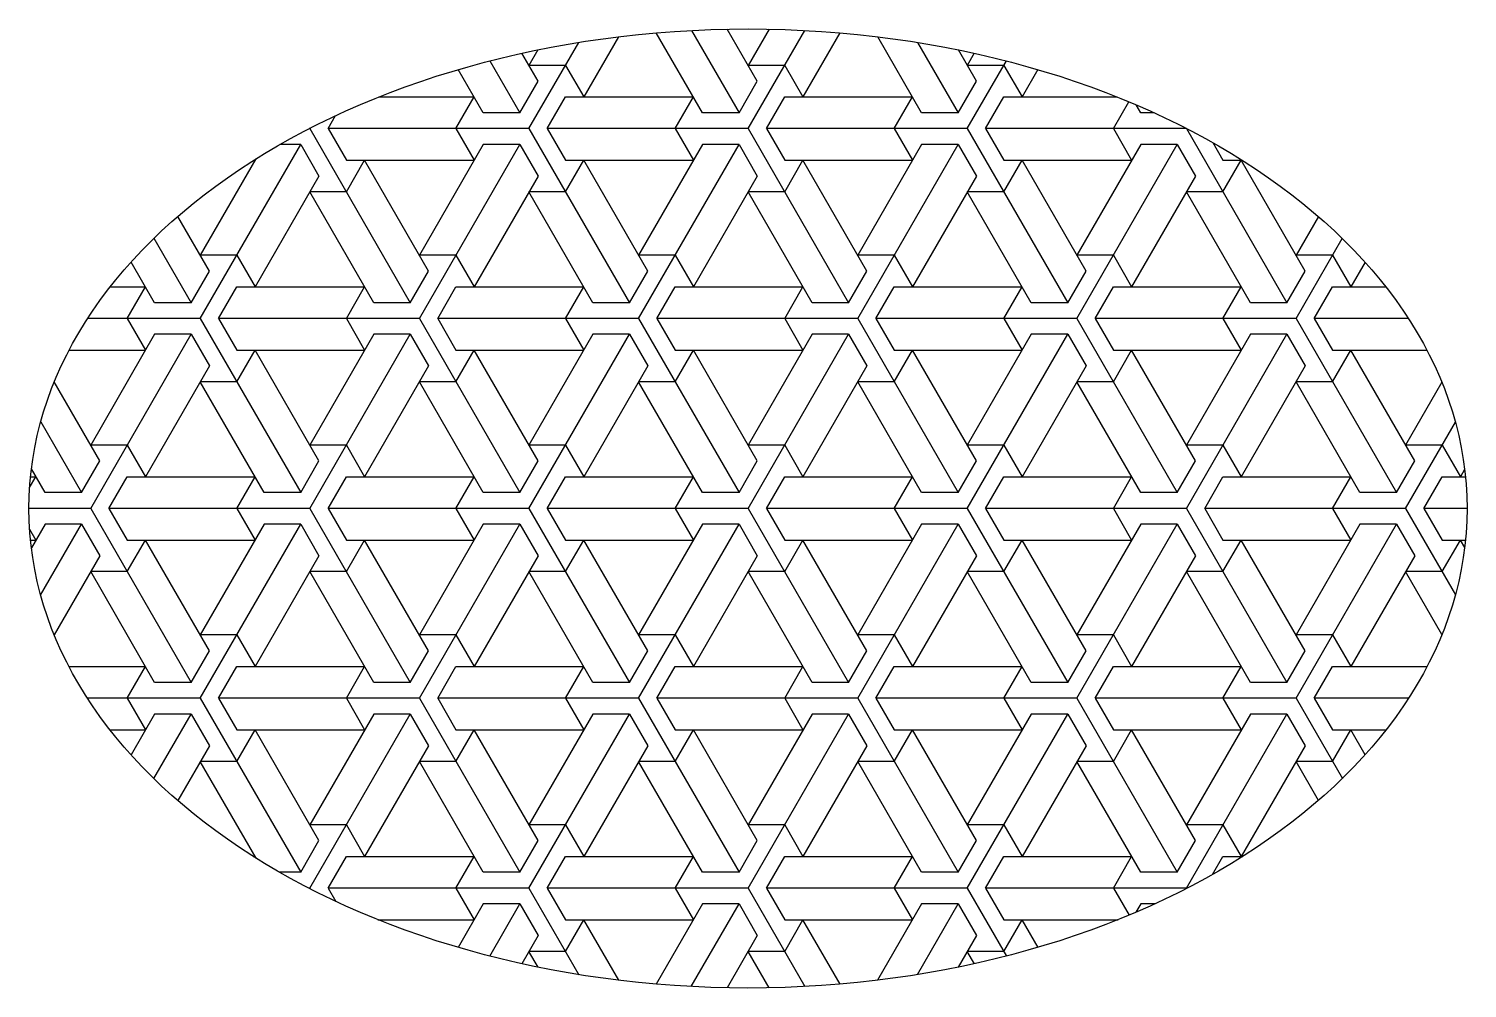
# Model space of a CAD drawing. Header units: millimetres. Extents: x -30 to 30, y -20 to 20.
import ezdxf

# ---------------------------------------------------------------- set-up
doc = ezdxf.new("R2010")
doc.units = ezdxf.units.MM
doc.layers.get('0').update_dxf_attribs({"lineweight": 25, "true_color": 0xffffff})

msp = doc.modelspace()

# ---------------------------------------------------------------- hatches: boundary and pattern name
h = msp.add_hatch()
h.set_pattern_fill('ESCHER', color=256, scale=0.3, style=0)
edge = h.paths.add_edge_path(flags=0)
edge.add_ellipse((0, 0), major_axis=(30, 0), ratio=0.666667, start_angle=0, end_angle=360)

# ---------------------------------------------------------------- linework, layer by layer
msp.add_ellipse((0, 0), major_axis=(30, 0), ratio=0.666667)

doc.saveas('drawing.dxf')
